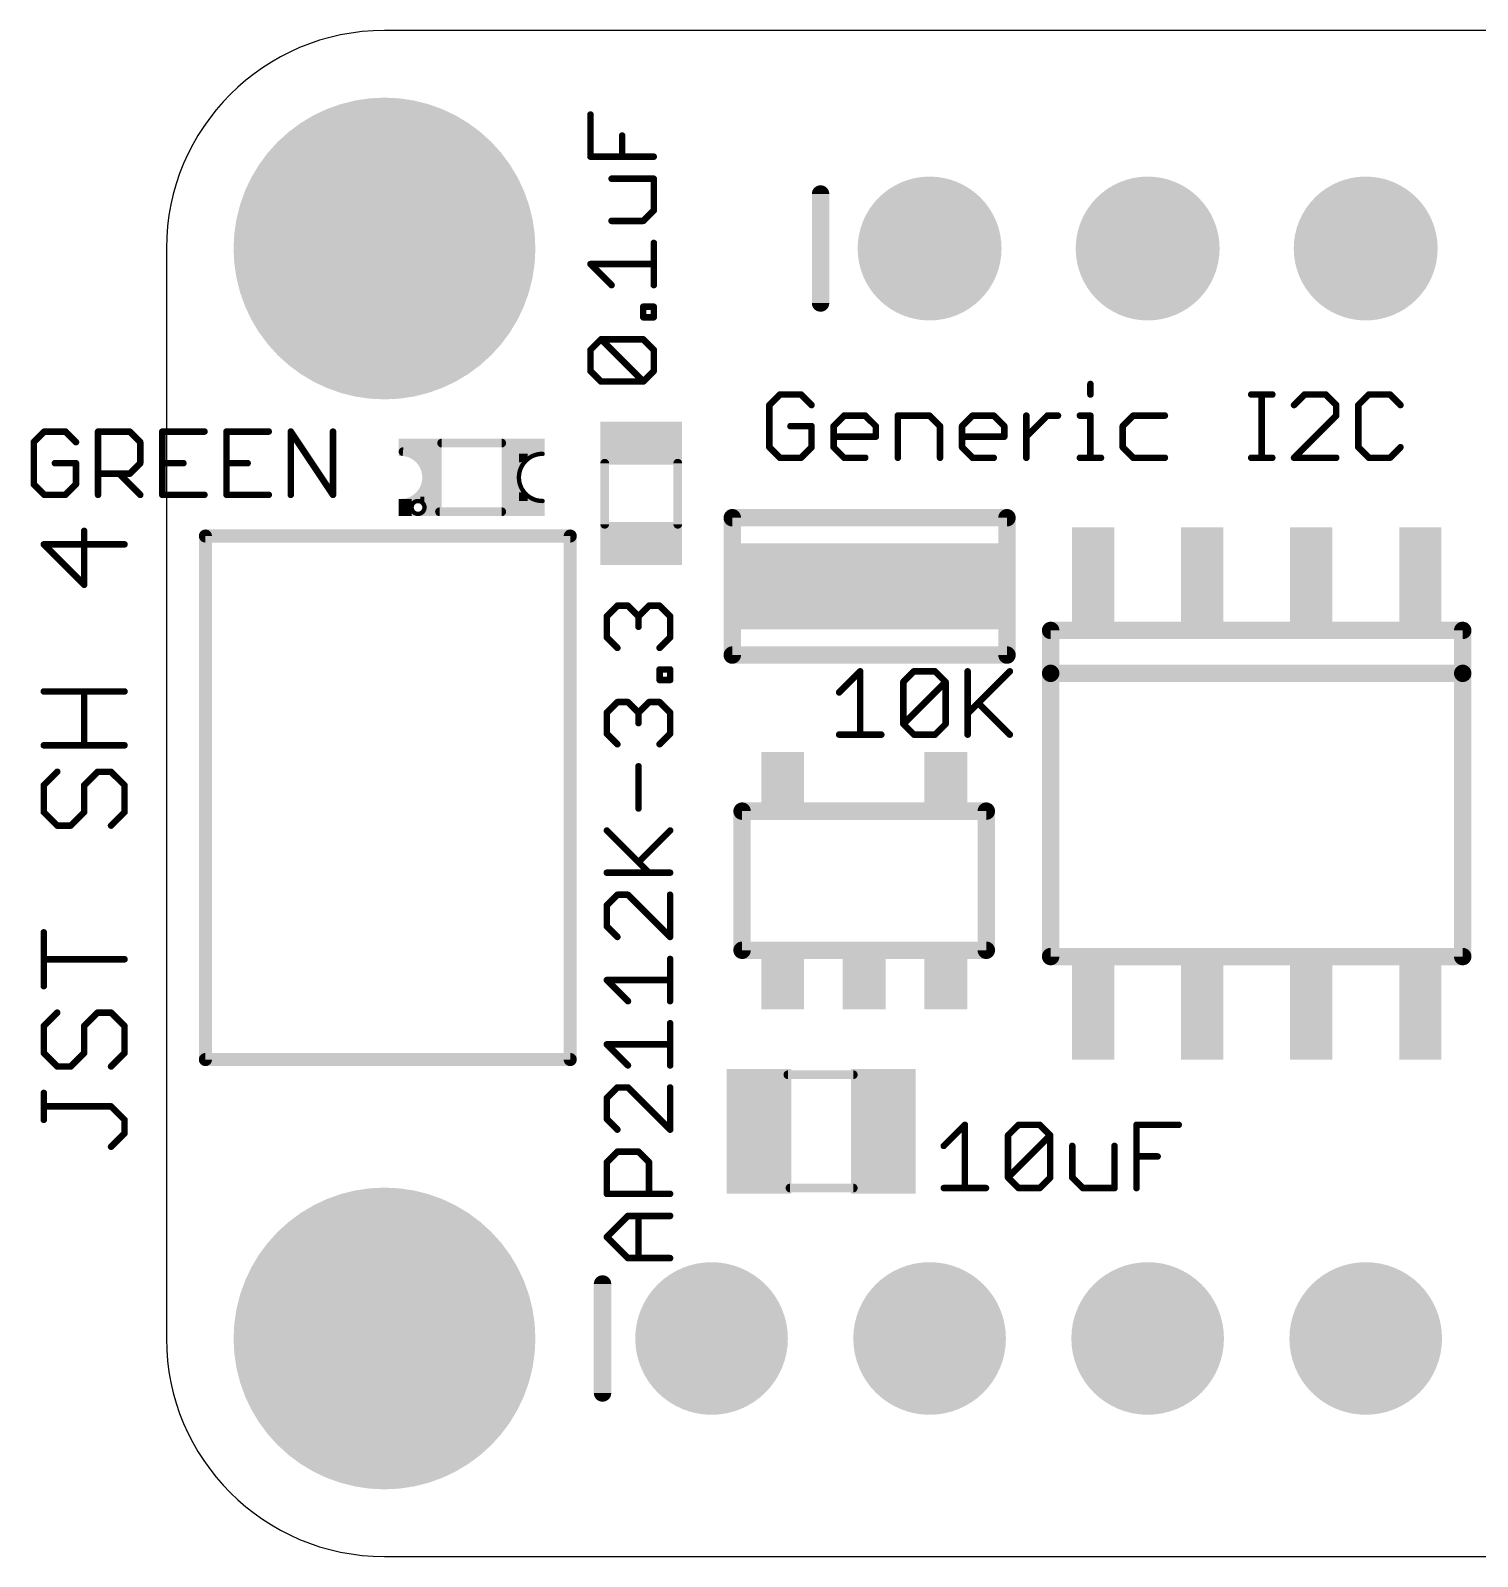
# Model space of a CAD drawing. Extents: x -6.5 to 21.9, y -4.5 to 13.3.
# Drawn here: x -6.54 to 10.32, y -4.51 to 13.27 of the extents above; entities that cross this region are included whole.
import ezdxf

# ---------------------------------------------------------------- set-up
doc = ezdxf.new("R2010")
doc.units = 0
for name, color, linetype in [('17', 110, 'CONTINUOUS'), ('20', 53, 'CONTINUOUS'), ('27', 4, 'CONTINUOUS'), ('51', 253, 'CONTINUOUS')]:
    doc.layers.add(name, color=color, linetype=linetype)

# ---------------------------------------------------------------- blocks, each defined once
blk = doc.blocks.new('RECT')
blk.add_solid([(-0.5, -0.5), (0.5, -0.5), (-0.5, 0.5), (0.5, 0.5)])
blk = doc.blocks.new('ROUNDP')
at = {"const_width": 0.5}
blk.add_lwpolyline([(0, -0.25, 1), (0, 0.25, 1), (0, -0.25)], format="xyb", dxfattribs=at)

msp = doc.modelspace()

# ---------------------------------------------------------------- linework, layer by layer
at = {"layer": '20'}
for p, q in [((17.907, 13.2715), (-2.413, 13.2715)), ((-4.953, 10.7315), (-4.953, -1.9685)), ((-2.413, -4.5085), (17.907, -4.5085))]:
    msp.add_line(p, q, dxfattribs=at)
for centre, start, end in [((-2.413, 10.7315), 90, 180), ((-2.413, -1.9685), 180, 270)]:
    msp.add_arc(centre, 2.54, start, end, dxfattribs=at)
at = {"layer": '27', "const_width": 0.0762}
for points in [[(-0.0133, 11.8016), (-0.0133, 12.293)], [(0.3553, 11.8016), (0.3553, 12.0473)], [(0.7239, 11.8016), (-0.0133, 11.8016)], [(0.7239, 11.5446), (0.2324, 11.5446)], [(0.7239, 11.176), (0.7239, 11.5446)], [(0.601, 11.0531), (0.7239, 11.176)], [(0.2324, 11.0531), (0.601, 11.0531)], [(0.7239, 10.3047), (0.7239, 10.7962)], [(0.2324, 10.3047), (-0.0133, 10.5505)], [(-0.0133, 10.5505), (0.7239, 10.5505)], [(0.601, 9.9305), (0.601, 10.0534)], [(0.601, 10.0534), (0.7239, 10.0534)], [(0.7239, 9.9305), (0.601, 9.9305)], [(0.7239, 10.0534), (0.7239, 9.9305)], [(-0.0133, 9.5507), (0.1095, 9.6736)], [(0.1095, 9.6736), (0.601, 9.6736)], [(0.601, 9.1821), (0.1095, 9.6736)], [(0.601, 9.6736), (0.7239, 9.5507)], [(-0.0133, 9.305), (-0.0133, 9.5507)], [(0.7239, 9.5507), (0.7239, 9.305)], [(0.1095, 9.1821), (-0.0133, 9.305)], [(0.7239, 9.305), (0.601, 9.1821)], [(0.601, 9.1821), (0.1095, 9.1821)], [(2.193, 9.0303), (2.0701, 8.9075)], [(2.4387, 9.0303), (2.193, 9.0303)], [(2.5616, 8.9075), (2.4387, 9.0303)], [(5.8103, 9.1532), (5.8103, 9.0303)], [(7.6832, 9.0303), (7.929, 9.0303)], [(7.8061, 8.2931), (7.8061, 9.0303)], [(8.305, 9.0303), (8.1822, 8.9075)], [(8.5508, 9.0303), (8.305, 9.0303)], [(8.6736, 8.9075), (8.5508, 9.0303)], [(9.0534, 9.0303), (8.9306, 8.9075)], [(9.2992, 9.0303), (9.0534, 9.0303)], [(9.4221, 8.9075), (9.2992, 9.0303)], [(2.0701, 8.9075), (2.0701, 8.416)], [(8.6736, 8.7846), (8.6736, 8.9075)], [(8.9306, 8.9075), (8.9306, 8.416)], [(2.8185, 8.6617), (2.9414, 8.7846)], [(2.9414, 8.7846), (3.1871, 8.7846)], [(3.1871, 8.7846), (3.31, 8.6617)], [(3.5669, 8.2931), (3.5669, 8.7846)], [(3.5669, 8.7846), (3.9355, 8.7846)], [(3.9355, 8.7846), (4.0584, 8.6617)], [(4.3153, 8.6617), (4.4382, 8.7846)], [(4.4382, 8.7846), (4.684, 8.7846)], [(4.684, 8.7846), (4.8068, 8.6617)], [(5.0638, 8.2931), (5.0638, 8.7846)], [(5.0638, 8.5388), (5.3095, 8.7846)], [(5.3095, 8.7846), (5.4324, 8.7846)], [(5.6874, 8.7846), (5.8103, 8.7846)], [(5.8103, 8.7846), (5.8103, 8.2931)], [(6.3093, 8.7846), (6.1864, 8.6617)], [(6.6779, 8.7846), (6.3093, 8.7846)], [(8.1822, 8.2931), (8.6736, 8.7846)], [(-6.3751, 8.5985), (-6.498, 8.4757)], [(-6.1294, 8.5985), (-6.3751, 8.5985)], [(-6.0065, 8.4757), (-6.1294, 8.5985)], [(-5.7496, 7.8613), (-5.7496, 8.5985)], [(-5.7496, 8.5985), (-5.381, 8.5985)], [(-5.381, 8.5985), (-5.2581, 8.4757)], [(-4.5097, 8.5985), (-5.0011, 8.5985)], [(-5.0011, 8.5985), (-5.0011, 7.8613)], [(-3.7612, 8.5985), (-4.2527, 8.5985)], [(-4.2527, 8.5985), (-4.2527, 7.8613)], [(-3.5043, 7.8613), (-3.5043, 8.5985)], [(-3.5043, 8.5985), (-3.0128, 7.8613)], [(-3.0128, 7.8613), (-3.0128, 8.5985)], [(2.5616, 8.6617), (2.3158, 8.6617)], [(2.5616, 8.416), (2.5616, 8.6617)], [(2.8185, 8.416), (2.8185, 8.6617)], [(3.31, 8.5388), (2.8185, 8.5388)], [(3.31, 8.6617), (3.31, 8.5388)], [(4.0584, 8.6617), (4.0584, 8.2931)], [(4.3153, 8.416), (4.3153, 8.6617)], [(4.8068, 8.5388), (4.3153, 8.5388)], [(4.8068, 8.6617), (4.8068, 8.5388)], [(6.1864, 8.6617), (6.1864, 8.416)], [(-6.498, 8.4757), (-6.498, 7.9842)], [(-5.2581, 8.4757), (-5.2581, 8.2299)], [(2.0701, 8.416), (2.193, 8.2931)], [(2.4387, 8.2931), (2.5616, 8.416)], [(2.9414, 8.2931), (2.8185, 8.416)], [(4.4382, 8.2931), (4.3153, 8.416)], [(6.1864, 8.416), (6.3093, 8.2931)], [(8.9306, 8.416), (9.0534, 8.2931)], [(9.2992, 8.2931), (9.4221, 8.416)], [(-6.0065, 8.2299), (-6.2522, 8.2299)], [(-6.0065, 7.9842), (-6.0065, 8.2299)], [(-5.2581, 8.2299), (-5.381, 8.107)], [(-5.0011, 8.2299), (-4.7554, 8.2299)], [(-4.2527, 8.2299), (-4.007, 8.2299)], [(2.193, 8.2931), (2.4387, 8.2931)], [(3.1871, 8.2931), (2.9414, 8.2931)], [(4.684, 8.2931), (4.4382, 8.2931)], [(5.6874, 8.2931), (5.9332, 8.2931)], [(6.3093, 8.2931), (6.6779, 8.2931)], [(7.6832, 8.2931), (7.929, 8.2931)], [(8.6736, 8.2931), (8.1822, 8.2931)], [(9.0534, 8.2931), (9.2992, 8.2931)], [(-6.498, 7.9842), (-6.3751, 7.8613)], [(-6.1294, 7.8613), (-6.0065, 7.9842)], [(-5.381, 8.107), (-5.7496, 8.107)], [(-5.5038, 8.107), (-5.2581, 7.8613)], [(-6.3751, 7.8613), (-6.1294, 7.8613)], [(-5.0011, 7.8613), (-4.5097, 7.8613)], [(-4.2527, 7.8613), (-3.7612, 7.8613)], [(-5.9114, 6.8141), (-5.9114, 7.4411)], [(-5.4411, 7.2844), (-6.3817, 7.2844)], [(-6.3817, 7.2844), (-5.9114, 6.8141)], [(0.1772, 6.4467), (0.3, 6.5695)], [(0.3, 6.5695), (0.4229, 6.5695)], [(0.4229, 6.5695), (0.5458, 6.4467)], [(0.5458, 6.4467), (0.6687, 6.5695)], [(0.6687, 6.5695), (0.7915, 6.5695)], [(0.7915, 6.5695), (0.9144, 6.4467)], [(0.1772, 6.2009), (0.1772, 6.4467)], [(0.5458, 6.4467), (0.5458, 6.3238)], [(0.9144, 6.4467), (0.9144, 6.2009)], [(0.3, 6.078), (0.1772, 6.2009)], [(0.9144, 6.2009), (0.7915, 6.078)], [(0.7915, 5.7038), (0.7915, 5.8267)], [(0.7915, 5.8267), (0.9144, 5.8267)], [(0.9144, 5.7038), (0.7915, 5.7038)], [(0.9144, 5.8267), (0.9144, 5.7038)], [(2.8831, 5.5591), (3.1288, 5.8048)], [(3.1288, 5.8048), (3.1288, 5.0676)], [(3.6315, 5.682), (3.7544, 5.8048)], [(3.6315, 5.1905), (3.6315, 5.682)], [(3.6315, 5.1905), (4.123, 5.682)], [(3.7544, 5.8048), (4.0001, 5.8048)], [(4.0001, 5.8048), (4.123, 5.682)], [(4.123, 5.682), (4.123, 5.1905)], [(4.3799, 5.8048), (4.3799, 5.0676)], [(4.3799, 5.3133), (4.8714, 5.8048)], [(-6.3817, 5.5701), (-5.4411, 5.5701)], [(-5.9114, 4.943), (-5.9114, 5.5701)], [(0.1772, 5.324), (0.3, 5.4469)], [(0.1772, 5.0783), (0.1772, 5.324)], [(0.3, 5.4469), (0.4229, 5.4469)], [(0.4229, 5.4469), (0.5458, 5.324)], [(0.5458, 5.324), (0.6687, 5.4469)], [(0.5458, 5.324), (0.5458, 5.2012)], [(0.6687, 5.4469), (0.7915, 5.4469)], [(0.7915, 5.4469), (0.9144, 5.324)], [(0.9144, 5.324), (0.9144, 5.0783)], [(4.5028, 5.4362), (4.8714, 5.0676)], [(3.7544, 5.0676), (3.6315, 5.1905)], [(4.123, 5.1905), (4.0001, 5.0676)], [(-5.4411, 4.943), (-6.3817, 4.943)], [(0.3, 4.9554), (0.1772, 5.0783)], [(0.9144, 5.0783), (0.7915, 4.9554)], [(2.8831, 5.0676), (3.3746, 5.0676)], [(4.0001, 5.0676), (3.7544, 5.0676)], [(-6.2249, 4.6346), (-6.3817, 4.4778)], [(-5.9114, 4.4778), (-5.7546, 4.6346)], [(-5.7546, 4.6346), (-5.5979, 4.6346)], [(-5.5979, 4.6346), (-5.4411, 4.4778)], [(0.5458, 4.207), (0.5458, 4.6985)], [(-6.3817, 4.4778), (-6.3817, 4.1643)], [(-5.9114, 4.1643), (-5.9114, 4.4778)], [(-5.4411, 4.4778), (-5.4411, 4.1643)], [(-6.3817, 4.1643), (-6.2249, 4.0075)], [(-6.0682, 4.0075), (-5.9114, 4.1643)], [(-5.4411, 4.1643), (-5.5979, 4.0075)], [(-6.2249, 4.0075), (-6.0682, 4.0075)], [(0.6687, 3.4586), (0.1772, 3.9501)], [(0.5458, 3.5815), (0.9144, 3.9501)], [(0.1772, 3.4586), (0.9144, 3.4586)], [(0.3, 3.2017), (0.1772, 3.0788)], [(0.4229, 3.2017), (0.3, 3.2017)], [(0.9144, 2.7102), (0.4229, 3.2017)], [(0.9144, 3.2017), (0.9144, 2.7102)], [(0.1772, 3.0788), (0.1772, 2.833)], [(0.1772, 2.833), (0.3, 2.7102)], [(-6.3817, 2.1365), (-6.3817, 2.7635)], [(0.9144, 1.9618), (0.9144, 2.4532)], [(-5.4411, 2.45), (-6.3817, 2.45)], [(0.4229, 1.9618), (0.1772, 2.2075)], [(0.1772, 2.2075), (0.9144, 2.2075)], [(-6.2249, 1.828), (-6.3817, 1.6713)], [(-5.9114, 1.6713), (-5.7546, 1.828)], [(-5.7546, 1.828), (-5.5979, 1.828)], [(-5.5979, 1.828), (-5.4411, 1.6713)], [(-6.3817, 1.6713), (-6.3817, 1.3577)], [(-5.9114, 1.3577), (-5.9114, 1.6713)], [(-5.4411, 1.6713), (-5.4411, 1.3577)], [(0.9144, 1.2133), (0.9144, 1.7048)], [(0.4229, 1.2133), (0.1772, 1.4591)], [(0.1772, 1.4591), (0.9144, 1.4591)], [(-6.3817, 1.3577), (-6.2249, 1.201)], [(-6.0682, 1.201), (-5.9114, 1.3577)], [(-5.4411, 1.3577), (-5.5979, 1.201)], [(-6.2249, 1.201), (-6.0682, 1.201)], [(-6.3817, 0.579), (-6.3817, 0.8925)], [(0.3, 0.9564), (0.1772, 0.8335)], [(0.4229, 0.9564), (0.3, 0.9564)], [(0.9144, 0.4649), (0.4229, 0.9564)], [(0.9144, 0.9564), (0.9144, 0.4649)], [(-5.5979, 0.7357), (-6.3817, 0.7357)], [(-5.4411, 0.579), (-5.5979, 0.7357)], [(0.1772, 0.8335), (0.1772, 0.5878)], [(-5.4411, 0.4222), (-5.4411, 0.579)], [(0.1772, 0.5878), (0.3, 0.4649)], [(4.1021, 0.2756), (4.3478, 0.5213)], [(4.3478, 0.5213), (4.3478, -0.2159)], [(4.8505, 0.3985), (4.9734, 0.5213)], [(4.9734, 0.5213), (5.2191, 0.5213)], [(5.2191, 0.5213), (5.342, 0.3985)], [(6.3473, -0.2159), (6.3473, 0.5213)], [(6.3473, 0.5213), (6.8388, 0.5213)], [(-5.5979, 0.2654), (-5.4411, 0.4222)], [(4.8505, -0.093), (4.8505, 0.3985)], [(4.8505, -0.093), (5.342, 0.3985)], [(5.342, 0.3985), (5.342, -0.093)], [(0.1772, 0.0851), (0.3, 0.208)], [(0.3, 0.208), (0.5458, 0.208)], [(0.5458, 0.208), (0.6687, 0.0851)], [(5.5989, 0.2756), (5.5989, -0.093)], [(6.0904, -0.2159), (6.0904, 0.2756)], [(6.3473, 0.1527), (6.5931, 0.1527)], [(0.1772, -0.2835), (0.1772, 0.0851)], [(0.6687, 0.0851), (0.6687, -0.2835)], [(4.1021, -0.2159), (4.5936, -0.2159)], [(4.9734, -0.2159), (4.8505, -0.093)], [(5.2191, -0.2159), (4.9734, -0.2159)], [(5.342, -0.093), (5.2191, -0.2159)], [(5.5989, -0.093), (5.7218, -0.2159)], [(5.7218, -0.2159), (6.0904, -0.2159)], [(0.9144, -0.2835), (0.1772, -0.2835)], [(0.1772, -0.7862), (0.4229, -0.5404)], [(0.4229, -0.5404), (0.9144, -0.5404)], [(0.5458, -1.0319), (0.5458, -0.5404)], [(0.4229, -1.0319), (0.1772, -0.7862)], [(0.9144, -1.0319), (0.4229, -1.0319)]]:
    msp.add_lwpolyline(points, dxfattribs=at)
at = {"layer": '27', "const_width": 0.0381}
for points in [[(0.0057, 12.293, 1), (-0.0324, 12.293)], [(0.3743, 12.0473, 1), (0.3362, 12.0473)], [(-0.0133, 11.8206, 1), (-0.0133, 11.7825)], [(-0.0324, 11.8016, 1), (0.0057, 11.8016)], [(0.3362, 11.8016, 1), (0.3743, 11.8016)], [(0.7239, 11.7825, 1), (0.7239, 11.8206)], [(0.2324, 11.5637, 1), (0.2324, 11.5256)], [(0.7429, 11.5446, 1), (0.7048, 11.5446)], [(0.7239, 11.5256, 1), (0.7239, 11.5637)], [(0.7374, 11.1625, 1), (0.7104, 11.1895)], [(0.2324, 11.0722, 1), (0.2324, 11.0341)], [(0.5876, 11.0666, 1), (0.6145, 11.0397)], [(0.601, 11.0341, 1), (0.601, 11.0722)], [(0.7048, 11.176, 1), (0.7429, 11.176)], [(0.7429, 10.7962, 1), (0.7048, 10.7962)], [(0.0001, 10.5639, 1), (-0.0268, 10.537)], [(-0.0133, 10.5695, 1), (-0.0133, 10.5314)], [(0.7239, 10.5314, 1), (0.7239, 10.5695)], [(0.2189, 10.2913, 1), (0.2459, 10.3182)], [(0.7048, 10.3047, 1), (0.7429, 10.3047)], [(0.6201, 10.0534, 1), (0.582, 10.0534)], [(0.601, 10.0724, 1), (0.601, 10.0343)], [(0.601, 9.9496, 1), (0.601, 9.9115)], [(0.7429, 10.0534, 1), (0.7048, 10.0534)], [(0.7239, 10.0343, 1), (0.7239, 10.0724)], [(0.7239, 9.9115, 1), (0.7239, 9.9496)], [(0.582, 9.9305, 1), (0.6201, 9.9305)], [(0.7048, 9.9305, 1), (0.7429, 9.9305)], [(0.1095, 9.6926, 1), (0.1095, 9.6545)], [(0.123, 9.6871, 1), (0.0961, 9.6601)], [(0.123, 9.6601, 1), (0.0961, 9.6871)], [(0.6145, 9.6871, 1), (0.5876, 9.6601)], [(0.601, 9.6545, 1), (0.601, 9.6926)], [(-0.0268, 9.5642, 1), (0.0001, 9.5372)], [(0.0057, 9.5507, 1), (-0.0324, 9.5507)], [(0.7429, 9.5507, 1), (0.7048, 9.5507)], [(0.7104, 9.5372, 1), (0.7374, 9.5642)], [(0.0001, 9.3184, 1), (-0.0268, 9.2915)], [(-0.0324, 9.305, 1), (0.0057, 9.305)], [(0.7048, 9.305, 1), (0.7429, 9.305)], [(0.7374, 9.2915, 1), (0.7104, 9.3184)], [(0.1095, 9.2012, 1), (0.1095, 9.1631)], [(0.0961, 9.1686, 1), (0.123, 9.1956)], [(0.5876, 9.1956, 1), (0.6145, 9.1686)], [(0.5876, 9.1686, 1), (0.6145, 9.1956)], [(0.601, 9.1631, 1), (0.601, 9.2012)], [(2.193, 9.0494, 1), (2.193, 9.0113)], [(2.2064, 9.0169, 1), (2.1795, 9.0438)], [(2.4522, 9.0438, 1), (2.4252, 9.0169)], [(2.4387, 9.0113, 1), (2.4387, 9.0494)], [(5.8294, 9.1532, 1), (5.7913, 9.1532)], [(7.6832, 9.0494, 1), (7.6832, 9.0113)], [(7.8251, 9.0303, 1), (7.787, 9.0303)], [(7.929, 9.0113, 1), (7.929, 9.0494)], [(8.305, 9.0494, 1), (8.305, 9.0113)], [(8.3185, 9.0169, 1), (8.2916, 9.0438)], [(8.5642, 9.0438, 1), (8.5373, 9.0169)], [(8.5508, 9.0113, 1), (8.5508, 9.0494)], [(9.0534, 9.0494, 1), (9.0534, 9.0113)], [(9.0669, 9.0169, 1), (9.04, 9.0438)], [(9.3127, 9.0438, 1), (9.2857, 9.0169)], [(9.2992, 9.0113, 1), (9.2992, 9.0494)], [(2.0892, 8.9075, 1), (2.0511, 8.9075)], [(2.0566, 8.9209, 1), (2.0836, 8.894)], [(2.5481, 8.894, 1), (2.5751, 8.9209)], [(5.7913, 9.0303, 1), (5.8294, 9.0303)], [(8.1687, 8.9209, 1), (8.1956, 8.894)], [(8.6927, 8.9075, 1), (8.6546, 8.9075)], [(8.6602, 8.894, 1), (8.6871, 8.9209)], [(8.9496, 8.9075, 1), (8.9115, 8.9075)], [(8.9171, 8.9209, 1), (8.944, 8.894)], [(9.4086, 8.894, 1), (9.4355, 8.9209)], [(2.9414, 8.8036, 1), (2.9414, 8.7655)], [(2.9549, 8.7711, 1), (2.9279, 8.7981)], [(3.2006, 8.7981, 1), (3.1737, 8.7711)], [(3.1871, 8.7655, 1), (3.1871, 8.8036)], [(3.586, 8.7846, 1), (3.5479, 8.7846)], [(3.5669, 8.8036, 1), (3.5669, 8.7655)], [(3.949, 8.7981, 1), (3.9221, 8.7711)], [(3.9355, 8.7655, 1), (3.9355, 8.8036)], [(4.4382, 8.8036, 1), (4.4382, 8.7655)], [(4.4517, 8.7711, 1), (4.4247, 8.7981)], [(4.6974, 8.7981, 1), (4.6705, 8.7711)], [(4.684, 8.7655, 1), (4.684, 8.8036)], [(5.0828, 8.7846, 1), (5.0447, 8.7846)], [(5.3095, 8.8036, 1), (5.3095, 8.7655)], [(5.323, 8.7711, 1), (5.296, 8.7981)], [(5.4324, 8.7655, 1), (5.4324, 8.8036)], [(5.6874, 8.8036, 1), (5.6874, 8.7655)], [(5.8294, 8.7846, 1), (5.7913, 8.7846)], [(5.8103, 8.7655, 1), (5.8103, 8.8036)], [(6.3093, 8.8036, 1), (6.3093, 8.7655)], [(6.3227, 8.7711, 1), (6.2958, 8.7981)], [(6.6779, 8.7655, 1), (6.6779, 8.8036)], [(8.6546, 8.7846, 1), (8.6927, 8.7846)], [(8.6871, 8.7711, 1), (8.6602, 8.7981)], [(-6.3751, 8.6176, 1), (-6.3751, 8.5795)], [(-6.3616, 8.5851, 1), (-6.3886, 8.612)], [(-6.1159, 8.612, 1), (-6.1428, 8.5851)], [(-6.1294, 8.5795, 1), (-6.1294, 8.6176)], [(-5.7305, 8.5985, 1), (-5.7686, 8.5985)], [(-5.7496, 8.6176, 1), (-5.7496, 8.5795)], [(-5.3675, 8.612, 1), (-5.3944, 8.5851)], [(-5.381, 8.5795, 1), (-5.381, 8.6176)], [(-4.9821, 8.5985, 1), (-5.0202, 8.5985)], [(-5.0011, 8.6176, 1), (-5.0011, 8.5795)], [(-4.5097, 8.5795, 1), (-4.5097, 8.6176)], [(-4.2527, 8.6176, 1), (-4.2527, 8.5795)], [(-4.2337, 8.5985, 1), (-4.2718, 8.5985)], [(-3.7612, 8.5795, 1), (-3.7612, 8.6176)], [(-3.4853, 8.5985, 1), (-3.5234, 8.5985)], [(-3.4885, 8.6091, 1), (-3.5202, 8.588)], [(-2.9938, 8.5985, 1), (-3.0319, 8.5985)], [(2.3158, 8.6808, 1), (2.3158, 8.6427)], [(2.5806, 8.6617, 1), (2.5425, 8.6617)], [(2.5616, 8.6427, 1), (2.5616, 8.6808)], [(2.805, 8.6752, 1), (2.832, 8.6482)], [(2.8185, 8.5579, 1), (2.8185, 8.5198)], [(2.8376, 8.6617, 1), (2.7995, 8.6617)], [(3.3291, 8.6617, 1), (3.291, 8.6617)], [(3.291, 8.5388, 1), (3.3291, 8.5388)], [(3.2965, 8.6482, 1), (3.3235, 8.6752)], [(3.31, 8.5198, 1), (3.31, 8.5579)], [(4.0775, 8.6617, 1), (4.0394, 8.6617)], [(4.0449, 8.6482, 1), (4.0719, 8.6752)], [(4.3344, 8.6617, 1), (4.2963, 8.6617)], [(4.3019, 8.6752, 1), (4.3288, 8.6482)], [(4.3153, 8.5579, 1), (4.3153, 8.5198)], [(4.8259, 8.6617, 1), (4.7878, 8.6617)], [(4.7878, 8.5388, 1), (4.8259, 8.5388)], [(4.7934, 8.6482, 1), (4.8203, 8.6752)], [(4.8068, 8.5198, 1), (4.8068, 8.5579)], [(5.0503, 8.5523, 1), (5.0772, 8.5254)], [(6.2054, 8.6617, 1), (6.1673, 8.6617)], [(6.1729, 8.6752, 1), (6.1999, 8.6482)], [(-6.4789, 8.4757, 1), (-6.517, 8.4757)], [(-6.5114, 8.4891, 1), (-6.4845, 8.4622)], [(-6.02, 8.4622, 1), (-5.993, 8.4891)], [(-5.239, 8.4757, 1), (-5.2771, 8.4757)], [(-5.2715, 8.4622, 1), (-5.2446, 8.4891)], [(2.0836, 8.4294, 1), (2.0566, 8.4025)], [(2.0511, 8.416, 1), (2.0892, 8.416)], [(2.5425, 8.416, 1), (2.5806, 8.416)], [(2.5751, 8.4025, 1), (2.5481, 8.4294)], [(2.832, 8.4294, 1), (2.805, 8.4025)], [(2.7995, 8.416, 1), (2.8376, 8.416)], [(4.2963, 8.416, 1), (4.3344, 8.416)], [(4.3288, 8.4294, 1), (4.3019, 8.4025)], [(6.1673, 8.416, 1), (6.2054, 8.416)], [(6.1999, 8.4294, 1), (6.1729, 8.4025)], [(8.944, 8.4294, 1), (8.9171, 8.4025)], [(8.9115, 8.416, 1), (8.9496, 8.416)], [(9.4355, 8.4025, 1), (9.4086, 8.4294)], [(-6.2522, 8.249, 1), (-6.2522, 8.2109)], [(-5.9874, 8.2299, 1), (-6.0255, 8.2299)], [(-6.0065, 8.2109, 1), (-6.0065, 8.249)], [(-5.2771, 8.2299, 1), (-5.239, 8.2299)], [(-5.2446, 8.2164, 1), (-5.2715, 8.2434)], [(-5.0011, 8.249, 1), (-5.0011, 8.2109)], [(-4.7554, 8.2109, 1), (-4.7554, 8.249)], [(-4.2527, 8.249, 1), (-4.2527, 8.2109)], [(-4.007, 8.2109, 1), (-4.007, 8.249)], [(2.193, 8.3122, 1), (2.193, 8.2741)], [(2.1795, 8.2796, 1), (2.2064, 8.3066)], [(2.4252, 8.3066, 1), (2.4522, 8.2796)], [(2.4387, 8.2741, 1), (2.4387, 8.3122)], [(2.9414, 8.3122, 1), (2.9414, 8.2741)], [(2.9279, 8.2796, 1), (2.9549, 8.3066)], [(3.1871, 8.2741, 1), (3.1871, 8.3122)], [(3.5479, 8.2931, 1), (3.586, 8.2931)], [(4.0394, 8.2931, 1), (4.0775, 8.2931)], [(4.4382, 8.3122, 1), (4.4382, 8.2741)], [(4.4247, 8.2796, 1), (4.4517, 8.3066)], [(4.684, 8.2741, 1), (4.684, 8.3122)], [(5.0447, 8.2931, 1), (5.0828, 8.2931)], [(5.6874, 8.3122, 1), (5.6874, 8.2741)], [(5.7913, 8.2931, 1), (5.8294, 8.2931)], [(5.9332, 8.2741, 1), (5.9332, 8.3122)], [(6.3093, 8.3122, 1), (6.3093, 8.2741)], [(6.2958, 8.2796, 1), (6.3227, 8.3066)], [(6.6779, 8.2741, 1), (6.6779, 8.3122)], [(7.6832, 8.3122, 1), (7.6832, 8.2741)], [(7.787, 8.2931, 1), (7.8251, 8.2931)], [(7.929, 8.2741, 1), (7.929, 8.3122)], [(8.1687, 8.3066, 1), (8.1956, 8.2796)], [(8.1822, 8.3122, 1), (8.1822, 8.2741)], [(8.6736, 8.2741, 1), (8.6736, 8.3122)], [(9.0534, 8.3122, 1), (9.0534, 8.2741)], [(9.04, 8.2796, 1), (9.0669, 8.3066)], [(9.2857, 8.3066, 1), (9.3127, 8.2796)], [(9.2992, 8.2741, 1), (9.2992, 8.3122)], [(-6.517, 7.9842, 1), (-6.4789, 7.9842)], [(-6.4845, 7.9976, 1), (-6.5114, 7.9707)], [(-6.0255, 7.9842, 1), (-5.9874, 7.9842)], [(-5.993, 7.9707, 1), (-6.02, 7.9976)], [(-5.7496, 8.1261, 1), (-5.7496, 8.088)], [(-5.4904, 8.1205, 1), (-5.5173, 8.0936)], [(-5.3944, 8.1205, 1), (-5.3675, 8.0936)], [(-5.381, 8.088, 1), (-5.381, 8.1261)], [(-6.3751, 7.8803, 1), (-6.3751, 7.8422)], [(-6.3886, 7.8478, 1), (-6.3616, 7.8748)], [(-6.1428, 7.8748, 1), (-6.1159, 7.8478)], [(-6.1294, 7.8422, 1), (-6.1294, 7.8803)], [(-5.7686, 7.8613, 1), (-5.7305, 7.8613)], [(-5.2715, 7.8478, 1), (-5.2446, 7.8748)], [(-5.0202, 7.8613, 1), (-4.9821, 7.8613)], [(-5.0011, 7.8803, 1), (-5.0011, 7.8422)], [(-4.5097, 7.8422, 1), (-4.5097, 7.8803)], [(-4.2527, 7.8803, 1), (-4.2527, 7.8422)], [(-4.2718, 7.8613, 1), (-4.2337, 7.8613)], [(-3.7612, 7.8422, 1), (-3.7612, 7.8803)], [(-3.5234, 7.8613, 1), (-3.4853, 7.8613)], [(-3.0319, 7.8613, 1), (-2.9938, 7.8613)], [(-3.0287, 7.8507, 1), (-2.997, 7.8719)], [(-5.8924, 7.4411, 1), (-5.9305, 7.4411)], [(-6.3682, 7.2978, 1), (-6.3952, 7.2709)], [(-6.3817, 7.3034, 1), (-6.3817, 7.2653)], [(-5.4411, 7.2653, 1), (-5.4411, 7.3034)], [(-5.9305, 6.8141, 1), (-5.8924, 6.8141)], [(-5.9249, 6.8006, 1), (-5.8979, 6.8275)], [(0.3, 6.5886, 1), (0.3, 6.5505)], [(0.3135, 6.5561, 1), (0.2866, 6.583)], [(0.4364, 6.583, 1), (0.4094, 6.5561)], [(0.4229, 6.5505, 1), (0.4229, 6.5886)], [(0.6687, 6.5886, 1), (0.6687, 6.5505)], [(0.6821, 6.5561, 1), (0.6552, 6.583)], [(0.805, 6.583, 1), (0.7781, 6.5561)], [(0.7915, 6.5505, 1), (0.7915, 6.5886)], [(0.1962, 6.4467, 1), (0.1581, 6.4467)], [(0.1637, 6.4601, 1), (0.1906, 6.4332)], [(0.5648, 6.4467, 1), (0.5267, 6.4467)], [(0.5323, 6.4601, 1), (0.5593, 6.4332)], [(0.5323, 6.4332, 1), (0.5593, 6.4601)], [(0.9335, 6.4467, 1), (0.8953, 6.4467)], [(0.9009, 6.4332, 1), (0.9279, 6.4601)], [(0.1906, 6.2144, 1), (0.1637, 6.1874)], [(0.5267, 6.3238, 1), (0.5648, 6.3238)], [(0.9279, 6.1874, 1), (0.9009, 6.2144)], [(0.1581, 6.2009, 1), (0.1962, 6.2009)], [(0.2866, 6.0646, 1), (0.3135, 6.0915)], [(0.7781, 6.0915, 1), (0.805, 6.0646)], [(0.8953, 6.2009, 1), (0.9335, 6.2009)], [(0.8106, 5.8267, 1), (0.7725, 5.8267)], [(0.7915, 5.8458, 1), (0.7915, 5.8077)], [(0.7915, 5.7229, 1), (0.7915, 5.6848)], [(0.7725, 5.7038, 1), (0.8106, 5.7038)], [(0.9335, 5.8267, 1), (0.8953, 5.8267)], [(0.8953, 5.7038, 1), (0.9335, 5.7038)], [(0.9144, 5.8077, 1), (0.9144, 5.8458)], [(0.9144, 5.6848, 1), (0.9144, 5.7229)], [(3.1479, 5.8048, 1), (3.1098, 5.8048)], [(3.1423, 5.7914, 1), (3.1154, 5.8183)], [(3.6506, 5.682, 1), (3.6125, 5.682)], [(3.618, 5.6954, 1), (3.645, 5.6685)], [(3.7544, 5.8239, 1), (3.7544, 5.7858)], [(3.7679, 5.7914, 1), (3.7409, 5.8183)], [(4.0136, 5.8183, 1), (3.9867, 5.7914)], [(4.0001, 5.7858, 1), (4.0001, 5.8239)], [(4.1421, 5.682, 1), (4.104, 5.682)], [(4.1365, 5.6685, 1), (4.1095, 5.6954)], [(4.1095, 5.6685, 1), (4.1365, 5.6954)], [(4.399, 5.8048, 1), (4.3609, 5.8048)], [(4.8849, 5.7914, 1), (4.8579, 5.8183)], [(-6.3817, 5.5892, 1), (-6.3817, 5.5511)], [(-5.8924, 5.5701, 1), (-5.9305, 5.5701)], [(-5.4411, 5.5511, 1), (-5.4411, 5.5892)], [(2.8696, 5.5726, 1), (2.8966, 5.5456)], [(0.1962, 5.324, 1), (0.1581, 5.324)], [(0.1637, 5.3375, 1), (0.1906, 5.3106)], [(0.3, 5.466, 1), (0.3, 5.4279)], [(0.3135, 5.4334, 1), (0.2866, 5.4604)], [(0.4364, 5.4604, 1), (0.4094, 5.4334)], [(0.4229, 5.4279, 1), (0.4229, 5.466)], [(0.5648, 5.324, 1), (0.5267, 5.324)], [(0.5323, 5.3375, 1), (0.5593, 5.3106)], [(0.5323, 5.3106, 1), (0.5593, 5.3375)], [(0.6687, 5.466, 1), (0.6687, 5.4279)], [(0.6821, 5.4334, 1), (0.6552, 5.4604)], [(0.805, 5.4604, 1), (0.7781, 5.4334)], [(0.7915, 5.4279, 1), (0.7915, 5.466)], [(0.9335, 5.324, 1), (0.8953, 5.324)], [(0.9009, 5.3106, 1), (0.9279, 5.3375)], [(4.3665, 5.3268, 1), (4.3934, 5.2999)], [(4.5163, 5.4497, 1), (4.4893, 5.4227)], [(0.5267, 5.2012, 1), (0.5648, 5.2012)], [(3.645, 5.2039, 1), (3.618, 5.177)], [(3.618, 5.2039, 1), (3.645, 5.177)], [(3.6125, 5.1905, 1), (3.6506, 5.1905)], [(4.104, 5.1905, 1), (4.1421, 5.1905)], [(4.1365, 5.177, 1), (4.1095, 5.2039)], [(-6.3817, 4.9621, 1), (-6.3817, 4.924)], [(-5.4411, 4.924, 1), (-5.4411, 4.9621)], [(0.1906, 5.0918, 1), (0.1637, 5.0648)], [(0.1581, 5.0783, 1), (0.1962, 5.0783)], [(0.2866, 4.942, 1), (0.3135, 4.9689)], [(0.7781, 4.9689, 1), (0.805, 4.942)], [(0.8953, 5.0783, 1), (0.9335, 5.0783)], [(0.9279, 5.0648, 1), (0.9009, 5.0918)], [(2.8831, 5.0867, 1), (2.8831, 5.0486)], [(3.1098, 5.0676, 1), (3.1479, 5.0676)], [(3.3746, 5.0486, 1), (3.3746, 5.0867)], [(3.7544, 5.0867, 1), (3.7544, 5.0486)], [(3.7409, 5.0541, 1), (3.7679, 5.0811)], [(3.9867, 5.0811, 1), (4.0136, 5.0541)], [(4.0001, 5.0486, 1), (4.0001, 5.0867)], [(4.3609, 5.0676, 1), (4.399, 5.0676)], [(4.8579, 5.0541, 1), (4.8849, 5.0811)], [(-5.9305, 4.943, 1), (-5.8924, 4.943)], [(-6.2115, 4.6211, 1), (-6.2384, 4.6481)], [(-5.7546, 4.6536, 1), (-5.7546, 4.6155)], [(-5.7412, 4.6211, 1), (-5.7681, 4.6481)], [(-5.5844, 4.6481, 1), (-5.6113, 4.6211)], [(-5.5979, 4.6155, 1), (-5.5979, 4.6536)], [(0.5648, 4.6985, 1), (0.5267, 4.6985)], [(-6.3627, 4.4778, 1), (-6.4008, 4.4778)], [(-6.3952, 4.4913, 1), (-6.3682, 4.4643)], [(-5.8924, 4.4778, 1), (-5.9305, 4.4778)], [(-5.9249, 4.4913, 1), (-5.8979, 4.4643)], [(-5.4221, 4.4778, 1), (-5.4602, 4.4778)], [(-5.4546, 4.4643, 1), (-5.4276, 4.4913)], [(-6.4008, 4.1643, 1), (-6.3627, 4.1643)], [(-6.3682, 4.1778, 1), (-6.3952, 4.1508)], [(-5.9305, 4.1643, 1), (-5.8924, 4.1643)], [(-5.8979, 4.1508, 1), (-5.9249, 4.1778)], [(-5.4602, 4.1643, 1), (-5.4221, 4.1643)], [(-5.4276, 4.1508, 1), (-5.4546, 4.1778)], [(0.5267, 4.207, 1), (0.5648, 4.207)], [(-6.2249, 4.0266, 1), (-6.2249, 3.9885)], [(-6.2384, 3.994, 1), (-6.2115, 4.021)], [(-6.0816, 4.021, 1), (-6.0547, 3.994)], [(-6.0682, 3.9885, 1), (-6.0682, 4.0266)], [(-5.6113, 4.021, 1), (-5.5844, 3.994)], [(0.1906, 3.9635, 1), (0.1637, 3.9366)], [(0.9279, 3.9366, 1), (0.9009, 3.9635)], [(0.5323, 3.5949, 1), (0.5593, 3.568)], [(0.1772, 3.4776, 1), (0.1772, 3.4395)], [(0.6552, 3.4451, 1), (0.6821, 3.4721)], [(0.9144, 3.4395, 1), (0.9144, 3.4776)], [(0.3, 3.2207, 1), (0.3, 3.1826)], [(0.3135, 3.1882, 1), (0.2866, 3.2151)], [(0.4364, 3.2151, 1), (0.4094, 3.1882)], [(0.4229, 3.1826, 1), (0.4229, 3.2207)], [(0.9335, 3.2017, 1), (0.8953, 3.2017)], [(0.1962, 3.0788, 1), (0.1581, 3.0788)], [(0.1637, 3.0923, 1), (0.1906, 3.0653)], [(0.1581, 2.833, 1), (0.1962, 2.833)], [(0.1906, 2.8465, 1), (0.1637, 2.8196)], [(-6.3627, 2.7635, 1), (-6.4008, 2.7635)], [(0.2866, 2.6967, 1), (0.3135, 2.7236)], [(0.8953, 2.7102, 1), (0.9335, 2.7102)], [(0.9009, 2.6967, 1), (0.9279, 2.7236)], [(0.9335, 2.4532, 1), (0.8953, 2.4532)], [(-6.3817, 2.4691, 1), (-6.3817, 2.431)], [(-5.4411, 2.431, 1), (-5.4411, 2.4691)], [(-6.4008, 2.1365, 1), (-6.3627, 2.1365)], [(0.1906, 2.221, 1), (0.1637, 2.194)], [(0.1772, 2.2266, 1), (0.1772, 2.1885)], [(0.9144, 2.1885, 1), (0.9144, 2.2266)], [(0.4094, 1.9483, 1), (0.4364, 1.9752)], [(0.8953, 1.9618, 1), (0.9335, 1.9618)], [(-6.2115, 1.8146, 1), (-6.2384, 1.8415)], [(-5.7546, 1.8471, 1), (-5.7546, 1.809)], [(-5.7412, 1.8146, 1), (-5.7681, 1.8415)], [(-5.5844, 1.8415, 1), (-5.6113, 1.8146)], [(-5.5979, 1.809, 1), (-5.5979, 1.8471)], [(-6.3627, 1.6713, 1), (-6.4008, 1.6713)], [(-6.3952, 1.6847, 1), (-6.3682, 1.6578)], [(-5.8924, 1.6713, 1), (-5.9305, 1.6713)], [(-5.9249, 1.6847, 1), (-5.8979, 1.6578)], [(-5.4221, 1.6713, 1), (-5.4602, 1.6713)], [(-5.4546, 1.6578, 1), (-5.4276, 1.6847)], [(0.9335, 1.7048, 1), (0.8953, 1.7048)], [(0.1906, 1.4726, 1), (0.1637, 1.4456)], [(0.1772, 1.4781, 1), (0.1772, 1.44)], [(0.9144, 1.44, 1), (0.9144, 1.4781)], [(-6.4008, 1.3577, 1), (-6.3627, 1.3577)], [(-6.3682, 1.3712, 1), (-6.3952, 1.3443)], [(-5.9305, 1.3577, 1), (-5.8924, 1.3577)], [(-5.8979, 1.3443, 1), (-5.9249, 1.3712)], [(-5.4602, 1.3577, 1), (-5.4221, 1.3577)], [(-5.4276, 1.3443, 1), (-5.4546, 1.3712)], [(0.4094, 1.1999, 1), (0.4364, 1.2268)], [(-6.2249, 1.22, 1), (-6.2249, 1.1819)], [(-6.2384, 1.1875, 1), (-6.2115, 1.2144)], [(-6.0816, 1.2144, 1), (-6.0547, 1.1875)], [(-6.0682, 1.1819, 1), (-6.0682, 1.22)], [(-5.6113, 1.2144, 1), (-5.5844, 1.1875)], [(0.8953, 1.2133, 1), (0.9335, 1.2133)], [(-6.3627, 0.8925, 1), (-6.4008, 0.8925)], [(0.3, 0.9755, 1), (0.3, 0.9374)], [(0.3135, 0.9429, 1), (0.2866, 0.9699)], [(0.4364, 0.9699, 1), (0.4094, 0.9429)], [(0.4229, 0.9374, 1), (0.4229, 0.9755)], [(0.9335, 0.9564, 1), (0.8953, 0.9564)], [(-6.3817, 0.7548, 1), (-6.3817, 0.7167)], [(-5.5844, 0.7492, 1), (-5.6113, 0.7223)], [(-5.5979, 0.7167, 1), (-5.5979, 0.7548)], [(0.1962, 0.8335, 1), (0.1581, 0.8335)], [(0.1637, 0.847, 1), (0.1906, 0.8201)], [(-6.4008, 0.579, 1), (-6.3627, 0.579)], [(-5.4221, 0.579, 1), (-5.4602, 0.579)], [(-5.4546, 0.5655, 1), (-5.4276, 0.5924)], [(0.1906, 0.6013, 1), (0.1637, 0.5743)], [(0.1581, 0.5878, 1), (0.1962, 0.5878)], [(4.3669, 0.5213, 1), (4.3288, 0.5213)], [(4.3613, 0.5079, 1), (4.3344, 0.5348)], [(4.9734, 0.5404, 1), (4.9734, 0.5023)], [(4.9869, 0.5079, 1), (4.9599, 0.5348)], [(5.2326, 0.5348, 1), (5.2057, 0.5079)], [(5.2191, 0.5023, 1), (5.2191, 0.5404)], [(6.3473, 0.5404, 1), (6.3473, 0.5023)], [(6.3664, 0.5213, 1), (6.3283, 0.5213)], [(6.8388, 0.5023, 1), (6.8388, 0.5404)], [(-5.4602, 0.4222, 1), (-5.4221, 0.4222)], [(-5.4276, 0.4087, 1), (-5.4546, 0.4357)], [(0.2866, 0.4515, 1), (0.3135, 0.4784)], [(0.8953, 0.4649, 1), (0.9335, 0.4649)], [(0.9009, 0.4515, 1), (0.9279, 0.4784)], [(4.837, 0.4119, 1), (4.864, 0.385)], [(4.8696, 0.3985, 1), (4.8315, 0.3985)], [(5.3611, 0.3985, 1), (5.323, 0.3985)], [(5.3555, 0.385, 1), (5.3285, 0.4119)], [(5.3285, 0.385, 1), (5.3555, 0.4119)], [(-5.6113, 0.2789, 1), (-5.5844, 0.252)], [(0.3, 0.2271, 1), (0.3, 0.189)], [(0.3135, 0.1945, 1), (0.2866, 0.2215)], [(0.5593, 0.2215, 1), (0.5323, 0.1945)], [(0.5458, 0.189, 1), (0.5458, 0.2271)], [(4.0886, 0.2891, 1), (4.1156, 0.2621)], [(5.618, 0.2756, 1), (5.5799, 0.2756)], [(6.1095, 0.2756, 1), (6.0714, 0.2756)], [(6.3473, 0.1718, 1), (6.3473, 0.1337)], [(6.5931, 0.1337, 1), (6.5931, 0.1718)], [(0.1962, 0.0851, 1), (0.1581, 0.0851)], [(0.1637, 0.0986, 1), (0.1906, 0.0717)], [(0.6877, 0.0851, 1), (0.6496, 0.0851)], [(0.6552, 0.0717, 1), (0.6821, 0.0986)], [(4.1021, -0.1968, 1), (4.1021, -0.235)], [(4.5936, -0.235, 1), (4.5936, -0.1968)], [(4.864, -0.0796, 1), (4.837, -0.1065)], [(4.837, -0.0796, 1), (4.864, -0.1065)], [(4.8315, -0.093, 1), (4.8696, -0.093)], [(4.9734, -0.1968, 1), (4.9734, -0.235)], [(5.2191, -0.235, 1), (5.2191, -0.1968)], [(5.323, -0.093, 1), (5.3611, -0.093)], [(5.3555, -0.1065, 1), (5.3285, -0.0796)], [(5.6124, -0.0796, 1), (5.5855, -0.1065)], [(5.5799, -0.093, 1), (5.618, -0.093)], [(5.7218, -0.1968, 1), (5.7218, -0.235)], [(6.0904, -0.235, 1), (6.0904, -0.1968)], [(0.1581, -0.2835, 1), (0.1962, -0.2835)], [(0.1772, -0.2644, 1), (0.1772, -0.3025)], [(0.6496, -0.2835, 1), (0.6877, -0.2835)], [(0.9144, -0.3025, 1), (0.9144, -0.2644)], [(4.3288, -0.2159, 1), (4.3669, -0.2159)], [(4.9599, -0.2294, 1), (4.9869, -0.2024)], [(5.2057, -0.2024, 1), (5.2326, -0.2294)], [(5.7083, -0.2294, 1), (5.7353, -0.2024)], [(6.0714, -0.2159, 1), (6.1095, -0.2159)], [(6.3283, -0.2159, 1), (6.3664, -0.2159)], [(0.4229, -0.5214, 1), (0.4229, -0.5595)], [(0.4364, -0.5539, 1), (0.4094, -0.5269)], [(0.5648, -0.5404, 1), (0.5267, -0.5404)], [(0.9144, -0.5595, 1), (0.9144, -0.5214)], [(0.1906, -0.7727, 1), (0.1637, -0.7996)], [(0.1637, -0.7727, 1), (0.1906, -0.7996)], [(0.4229, -1.0129, 1), (0.4229, -1.051)], [(0.4094, -1.0454, 1), (0.4364, -1.0184)], [(0.5267, -1.0319, 1), (0.5648, -1.0319)], [(0.9144, -1.051, 1), (0.9144, -1.0129)]]:
    msp.add_lwpolyline(points, format="xyb", dxfattribs=at)
at = {"layer": '51'}
for points, const_width in [([(2.667, 11.3665), (2.667, 10.0965)], 0.2032), ([(-1.747, 8.4645), (-1.047, 8.4645)], 0.1016), ([(0.1525, 8.23), (0.1525, 7.518)], 0.1016), ([(1.0035, 8.23), (1.0035, 7.518)], 0.1016), ([(-1.772, 7.6645), (-1.047, 7.6645)], 0.1016), ([(1.6385, 5.9945), (1.6385, 7.5945)], 0.2032), ([(1.6385, 7.5945), (4.8385, 7.5945)], 0.2032), ([(4.8385, 7.5945), (4.8385, 5.9945)], 0.2032), ([(-4.499, 7.3815), (-0.249, 7.3815)], 0.1524), ([(-4.499, 1.2815), (-4.499, 7.3815)], 0.1524), ([(-0.249, 7.3815), (-0.249, 1.2815)], 0.1524), ([(5.347, 5.7815), (5.347, 6.2815)], 0.2032), ([(5.347, 6.2815), (10.147, 6.2815)], 0.2032), ([(10.147, 6.2815), (10.147, 5.7815)], 0.2032), ([(4.8385, 5.9945), (1.6385, 5.9945)], 0.2032), ([(5.347, 2.4815), (5.347, 5.7815)], 0.2032), ([(5.347, 5.7815), (10.147, 5.7815)], 0.2032), ([(10.147, 5.7815), (10.147, 2.4815)], 0.2032), ([(1.7526, 2.5551), (1.7526, 4.1759)], 0.2032), ([(1.7526, 4.1759), (4.5974, 4.1759)], 0.2032), ([(4.5974, 4.1759), (4.5974, 2.5551)], 0.2032), ([(4.5974, 2.5551), (1.7526, 2.5551)], 0.2032), ([(10.147, 2.4815), (5.347, 2.4815)], 0.2032), ([(-0.249, 1.2815), (-4.499, 1.2815)], 0.1524), ([(2.286, 1.1045), (3.048, 1.1045)], 0.1016), ([(2.311, -0.2155), (3.048, -0.2155)], 0.1016), ([(0.127, -1.3335), (0.127, -2.6035)], 0.2032)]:
    msp.add_lwpolyline(points, dxfattribs=dict(at, const_width=const_width))
for points, const_width in [([(2.7178, 11.3665, 1), (2.6162, 11.3665)], 0.1016), ([(2.6162, 10.0965, 1), (2.7178, 10.0965)], 0.1016), ([(-2.197, 7.7645, 0.9168), (-2.197, 8.3645)], 0.1016), ([(-2.1948, 8.3898, 1), (-2.1992, 8.3392)], 0.0508), ([(-1.747, 8.4899, 1), (-1.747, 8.4391)], 0.0508), ([(-1.047, 8.4391, 1), (-1.047, 8.4899)], 0.0508), ([(-0.572, 8.3395, 1), (-0.572, 7.7895)], 0.0508), ([(-0.572, 8.3268, 1), (-0.572, 8.3522)], 0.0254), ([(0.1779, 8.23, 1), (0.1271, 8.23)], 0.0508), ([(1.0289, 8.23, 1), (0.9781, 8.23)], 0.0508), ([(-2.1992, 7.7898, 1), (-2.1948, 7.7392)], 0.0508), ([(-2.022, 7.6395, 1), (-2.022, 7.7895, 1), (-2.022, 7.6395)], 0.0508), ([(-1.772, 7.6899, 1), (-1.772, 7.6391)], 0.0508), ([(-1.047, 7.6391, 1), (-1.047, 7.6899)], 0.0508), ([(-0.572, 7.7768, 1), (-0.572, 7.8022)], 0.0254), ([(1.6893, 7.5945, 1), (1.5877, 7.5945)], 0.1016), ([(1.6385, 7.6453, 1), (1.6385, 7.5437)], 0.1016), ([(4.8893, 7.5945, 1), (4.7877, 7.5945)], 0.1016), ([(4.8385, 7.5437, 1), (4.8385, 7.6453)], 0.1016), ([(0.1271, 7.518, 1), (0.1779, 7.518)], 0.0508), ([(0.9781, 7.518, 1), (1.0289, 7.518)], 0.0508), ([(-4.499, 7.4196, 1), (-4.499, 7.3434)], 0.0762), ([(-4.4609, 7.3815, 1), (-4.5371, 7.3815)], 0.0762), ([(-0.2109, 7.3815, 1), (-0.2871, 7.3815)], 0.0762), ([(-0.249, 7.3434, 1), (-0.249, 7.4196)], 0.0762), ([(5.3978, 6.2815, 1), (5.2962, 6.2815)], 0.1016), ([(5.347, 6.3323, 1), (5.347, 6.2307)], 0.1016), ([(10.1978, 6.2815, 1), (10.0962, 6.2815)], 0.1016), ([(10.147, 6.2307, 1), (10.147, 6.3323)], 0.1016), ([(1.6385, 6.0453, 1), (1.6385, 5.9437)], 0.1016), ([(1.5877, 5.9945, 1), (1.6893, 5.9945)], 0.1016), ([(4.7877, 5.9945, 1), (4.8893, 5.9945)], 0.1016), ([(4.8385, 5.9437, 1), (4.8385, 6.0453)], 0.1016), ([(5.3978, 5.7815, 1), (5.2962, 5.7815)], 0.1016), ([(5.347, 5.8323, 1), (5.347, 5.7307)], 0.1016), ([(10.1978, 5.7815, 1), (10.0962, 5.7815)], 0.1016), ([(10.147, 5.7307, 1), (10.147, 5.8323)], 0.1016), ([(5.2962, 5.7815, 1), (5.3978, 5.7815)], 0.1016), ([(10.0962, 5.7815, 1), (10.1978, 5.7815)], 0.1016), ([(1.8034, 4.1759, 1), (1.7018, 4.1759)], 0.1016), ([(1.7526, 4.2267, 1), (1.7526, 4.1251)], 0.1016), ([(4.6482, 4.1759, 1), (4.5466, 4.1759)], 0.1016), ([(4.5974, 4.1251, 1), (4.5974, 4.2267)], 0.1016), ([(1.7526, 2.6059, 1), (1.7526, 2.5043)], 0.1016), ([(1.7018, 2.5551, 1), (1.8034, 2.5551)], 0.1016), ([(4.5466, 2.5551, 1), (4.6482, 2.5551)], 0.1016), ([(4.5974, 2.5043, 1), (4.5974, 2.6059)], 0.1016), ([(5.347, 2.5323, 1), (5.347, 2.4307)], 0.1016), ([(5.2962, 2.4815, 1), (5.3978, 2.4815)], 0.1016), ([(10.0962, 2.4815, 1), (10.1978, 2.4815)], 0.1016), ([(10.147, 2.4307, 1), (10.147, 2.5323)], 0.1016), ([(-4.499, 1.3196, 1), (-4.499, 1.2434)], 0.0762), ([(-4.5371, 1.2815, 1), (-4.4609, 1.2815)], 0.0762), ([(-0.2871, 1.2815, 1), (-0.2109, 1.2815)], 0.0762), ([(-0.249, 1.2434, 1), (-0.249, 1.3196)], 0.0762), ([(2.286, 1.1299, 1), (2.286, 1.0791)], 0.0508), ([(3.048, 1.0791, 1), (3.048, 1.1299)], 0.0508), ([(2.311, -0.1901, 1), (2.311, -0.2409)], 0.0508), ([(3.048, -0.2409, 1), (3.048, -0.1901)], 0.0508), ([(0.1778, -1.3335, 1), (0.0762, -1.3335)], 0.1016), ([(0.0762, -2.6035, 1), (0.1778, -2.6035)], 0.1016)]:
    msp.add_lwpolyline(points, format="xyb", dxfattribs=dict(at, const_width=const_width))

# ---------------------------------------------------------------- block references
at = {"layer": '17', "xscale": 3.516, "yscale": 3.516}
for p in [(-2.413, 10.7315), (-2.413, 10.7315), (-2.413, -1.9685), (-2.413, -1.9685)]:
    msp.add_blockref('ROUNDP', p, dxfattribs=at)
at = {"layer": '17', "rotation": 90}
for p, xscale, yscale in [((3.937, 10.7315), 1.6764, 1.6764), ((3.937, 10.7315), 1.6764, 1.6764), ((6.477, 10.7315), 1.6764, 1.6764), ((6.477, 10.7315), 1.6764, 1.6764), ((9.017, 10.7315), 1.6764, 1.6764), ((9.017, 10.7315), 1.6764, 1.6764), ((1.397, -1.9685), 1.778, 1.778), ((1.397, -1.9685), 1.778, 1.778), ((3.937, -1.9685), 1.778, 1.778), ((3.937, -1.9685), 1.778, 1.778), ((6.477, -1.9685), 1.778, 1.778), ((6.477, -1.9685), 1.778, 1.778), ((9.017, -1.9685), 1.778, 1.778), ((9.017, -1.9685), 1.778, 1.778)]:
    msp.add_blockref('ROUNDP', p, dxfattribs=dict(at, xscale=xscale, yscale=yscale))
at = {"layer": '51'}
for p, xscale, yscale in [((3.937, 10.7315), 0.508, 0.508), ((6.477, 10.7315), 0.508, 0.508), ((9.017, 10.7315), 0.508, 0.508), ((2.225, 4.5405), 0.5, 0.65), ((4.125, 4.5405), 0.5, 0.65), ((2.225, 2.1905), 0.5, 0.65), ((3.175, 2.1905), 0.5, 0.65), ((4.125, 2.1905), 0.5, 0.65), ((1.9499, 0.4457), 0.7501, 1.4501), ((3.3977, 0.4457), 0.7501, 1.4501), ((1.397, -1.9685), 0.508, 0.508), ((3.937, -1.9685), 0.508, 0.508), ((6.477, -1.9685), 0.508, 0.508), ((9.017, -1.9685), 0.508, 0.508)]:
    msp.add_blockref('RECT', p, dxfattribs=dict(at, xscale=xscale, yscale=yscale))
for p, xscale, yscale, rotation in [((0.5766, 8.4622), 0.5001, 0.95, 270), ((-2.097, 8.4145), 0.2, 0.3, 90), ((-1.8595, 8.0645), 0.9, 0.225, 90), ((-0.797, 8.4145), 0.2, 0.5, 90), ((-0.9345, 8.0645), 0.55, 0.225, 90), ((-0.797, 8.2895), 0.1, 0.1, 90), ((-1.972, 7.8145), 0.05, 0.05, 90), ((-0.797, 7.8395), 0.1, 0.1, 90), ((-2.172, 7.7145), 0.2, 0.15, 90), ((-1.9345, 7.6395), 0.05, 0.375, 90), ((-0.797, 7.7145), 0.2, 0.5, 90), ((0.5766, 7.2938), 0.5001, 0.95, 270), ((5.842, 6.9315), 0.49, 1.1, 180), ((7.112, 6.9315), 0.49, 1.1, 180), ((8.382, 6.9315), 0.49, 1.1, 180), ((9.652, 6.9315), 0.49, 1.1, 180), ((5.842, 1.8315), 0.49, 1.1, 180), ((7.112, 1.8315), 0.49, 1.1, 180), ((8.382, 1.8315), 0.49, 1.1, 180), ((9.652, 1.8315), 0.49, 1.1, 180)]:
    msp.add_blockref('RECT', p, dxfattribs=dict(at, xscale=xscale, yscale=yscale, rotation=rotation))
at = {"layer": '51', "xscale": 3.1, "rotation": 180}
msp.add_blockref('RECT', (3.2385, 6.7945), dxfattribs=at)

doc.saveas('drawing.dxf')
